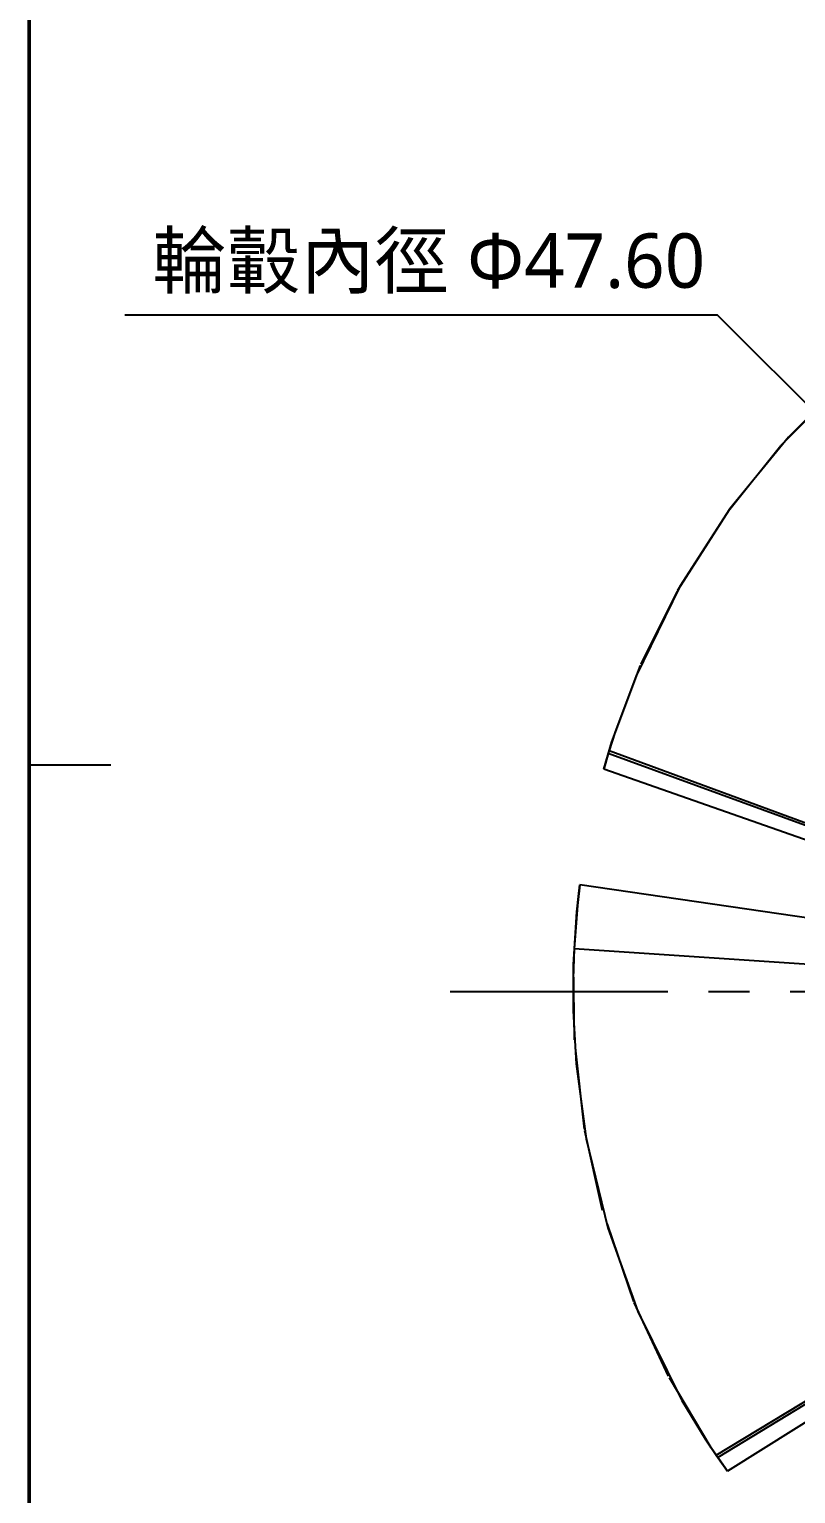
# Model space of a CAD drawing. Header units: metres. Extents: x -6 to 410, y 10 to 287.
# Drawn here: x 10 to 38.2, y 121.7 to 175.6 of the extents above; entities that cross this region are included whole.
import ezdxf

# ---------------------------------------------------------------- set-up
doc = ezdxf.new("R2010")
doc.units = ezdxf.units.M
doc.linetypes.add('CENTER2', pattern=[12.5, 8, -1.5, 1.5, -1.5])
doc.linetypes.add('DASHED', pattern=[4.5, 3, -1.5])
for name, color, linetype in [('BORDER', 7, 'Continuous'), ('DIM', 2, 'Continuous'), ('HIDDEN', 9, 'DASHED'), ('VISIBLE', 3, 'Continuous')]:
    doc.layers.add(name, color=color, linetype=linetype)
doc.styles.add('CHINESE', font='msjh.ttc')

msp = doc.modelspace()

# ---------------------------------------------------------------- linework, layer by layer
at = {"layer": 'BORDER'}
msp.add_line((10, 148.5), (13, 148.5), dxfattribs=at)
at = {"layer": 'BORDER', "lineweight": 50}
msp.add_lwpolyline([(10, 10), (410, 10), (410, 287), (10, 287)], close=True, dxfattribs=at)
at = {"layer": 'CENTER2', "color": 3, "linetype": 'CENTER2'}
msp.add_line((25.481, 140.165), (94.915, 140.165), dxfattribs=at)
at = {"layer": 'DIM', "color": 2}
for p, q in [((35.316, 165.047), (13.516, 165.047)), ((51.073, 149.29), (35.316, 165.047))]:
    msp.add_line(p, q, dxfattribs=at)
at = {"layer": 'HIDDEN'}
for p, q in [((37.65, 160.258), (39.957, 162.58)), ((35.76, 157.91), (37.65, 160.258)), ((33.851, 154.928), (35.76, 157.91)), ((32.502, 152.21), (33.851, 154.928)), ((31.425, 149.346), (32.502, 152.21)), ((31.124, 148.341), (31.425, 149.346)), ((30.199, 143.663), (30.253, 144.094)), ((30.14, 143.106), (30.199, 143.663)), ((30.013, 141.161), (30.14, 143.106)), ((30.048, 138.397), (30.013, 141.161)), ((30.422, 135.113), (30.048, 138.397)), ((31.087, 132.121), (30.422, 135.113)), ((32.228, 128.77), (31.087, 132.121)), ((33.513, 126.021), (32.228, 128.77)), ((35.081, 123.394), (33.513, 126.021)), ((35.678, 122.531), (35.081, 123.394))]:
    msp.add_line(p, q, dxfattribs=at)
at = {"layer": 'VISIBLE'}
for p, q in [((40.017, 162.634), (37.918, 160.555)), ((37.918, 160.555), (35.762, 157.914)), ((35.762, 157.914), (33.925, 155.059)), ((33.925, 155.059), (32.319, 151.78)), ((32.319, 151.78), (31.549, 149.723)), ((31.549, 149.723), (31.329, 149.037)), ((31.295, 148.927), (31.124, 148.341)), ((31.329, 149.037), (31.295, 148.927)), ((47.177, 143.121), (31.295, 148.927)), ((31.329, 149.037), (47.189, 143.194)), ((47.093, 142.745), (31.124, 148.341)), ((30.253, 144.094), (30.162, 143.328)), ((46.951, 141.657), (30.253, 144.094)), ((30.162, 143.328), (30.037, 141.742)), ((30.037, 141.742), (30, 140.646)), ((46.883, 140.604), (30.037, 141.742)), ((30, 140.646), (30.004, 139.464)), ((30.004, 139.464), (30.113, 137.509)), ((30.113, 137.509), (30.485, 134.75)), ((30.485, 134.75), (31.272, 131.48)), ((31.272, 131.48), (32.38, 128.404)), ((35.262, 123.125), (49.718, 131.882)), ((49.768, 131.827), (35.326, 123.031)), ((50.01, 131.528), (35.678, 122.531)), ((32.38, 128.404), (34.002, 125.134)), ((34.002, 125.134), (34.862, 123.725)), ((34.862, 123.725), (35.262, 123.125)), ((35.262, 123.125), (35.326, 123.031)), ((35.326, 123.031), (35.678, 122.531))]:
    msp.add_line(p, q, dxfattribs=at)

# ---------------------------------------------------------------- texts
at = {"layer": 'DIM', "color": 2, "style": 'CHINESE'}
msp.add_text('輪轂內徑 Φ47.60', height=2, dxfattribs=at).set_placement((14.516, 166.047))

doc.saveas('drawing.dxf')
